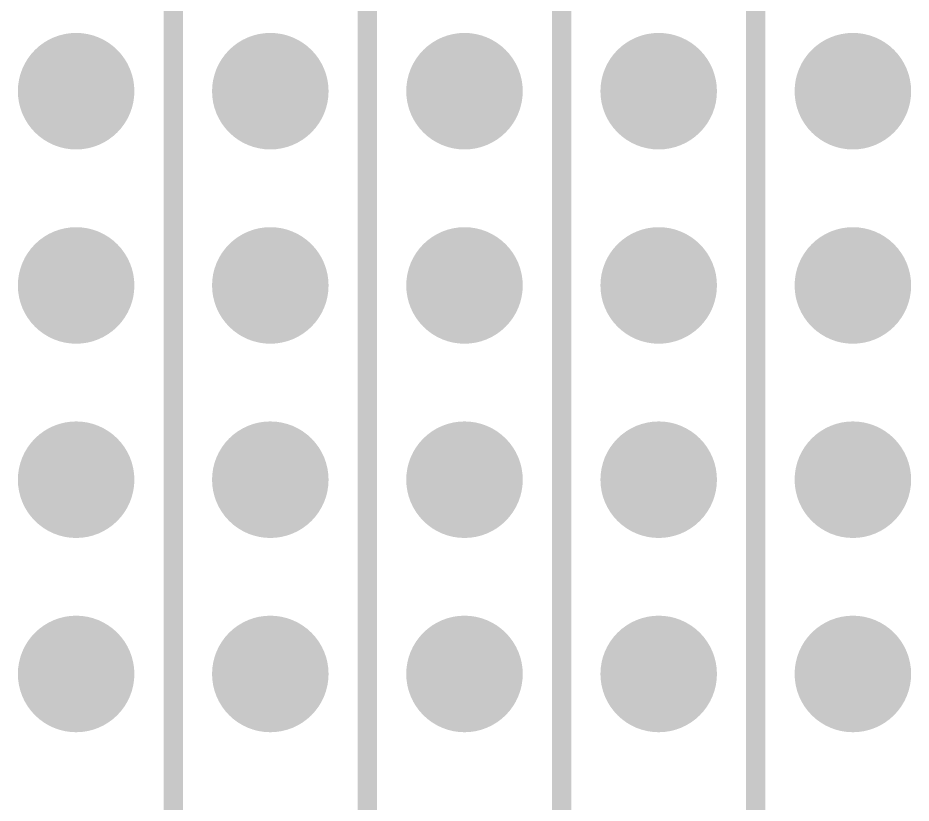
# Model space of a CAD drawing. Extents: x -0.08 to 2.71, y -0.01 to 2.11.
# Drawn here: x 1.77 to 2.23, y 1.3335 to 1.7377 of the extents above; entities that cross this region are included whole.
import ezdxf

# ---------------------------------------------------------------- set-up
doc = ezdxf.new("R2010")
doc.units = 0
doc.layers.add('1', color=14, linetype='CONTINUOUS')
doc.layers.add('18', color=94, linetype='CONTINUOUS')

# ---------------------------------------------------------------- blocks, each defined once
blk = doc.blocks.new('ROUNDV')
at = {"const_width": 0.5}
blk.add_lwpolyline([(0, -0.25, 1), (0, 0.25, 1), (0, -0.25)], format="xyb", dxfattribs=at)

msp = doc.modelspace()

# ---------------------------------------------------------------- linework, layer by layer
at = {"layer": '1', "const_width": 0.01}
for points in [[(1.85, 1.25), (1.85, 1.86)], [(1.95, 1.26), (1.95, 1.86)], [(2.05, 1.25), (2.05, 1.86)], [(2.15, 1.27), (2.15, 1.85)]]:
    msp.add_lwpolyline(points, dxfattribs=at)

# ---------------------------------------------------------------- block references
at = {"layer": '18', "xscale": 0.06, "yscale": 0.06}
for p in [(1.8, 1.7), (1.8, 1.7), (1.9, 1.7), (1.9, 1.7), (2, 1.7), (2, 1.7), (2.1, 1.7), (2.1, 1.7), (2.2, 1.7), (2.2, 1.7), (1.8, 1.6), (1.8, 1.6), (1.9, 1.6), (1.9, 1.6), (2, 1.6), (2, 1.6), (2.1, 1.6), (2.1, 1.6), (2.2, 1.6), (2.2, 1.6), (1.8, 1.5), (1.8, 1.5), (1.9, 1.5), (1.9, 1.5), (2, 1.5), (2, 1.5), (2.1, 1.5), (2.1, 1.5), (2.2, 1.5), (2.2, 1.5), (1.8, 1.4), (1.8, 1.4), (1.9, 1.4), (1.9, 1.4), (2, 1.4), (2, 1.4), (2.1, 1.4), (2.1, 1.4), (2.2, 1.4), (2.2, 1.4)]:
    msp.add_blockref('ROUNDV', p, dxfattribs=at)

doc.saveas('drawing.dxf')
